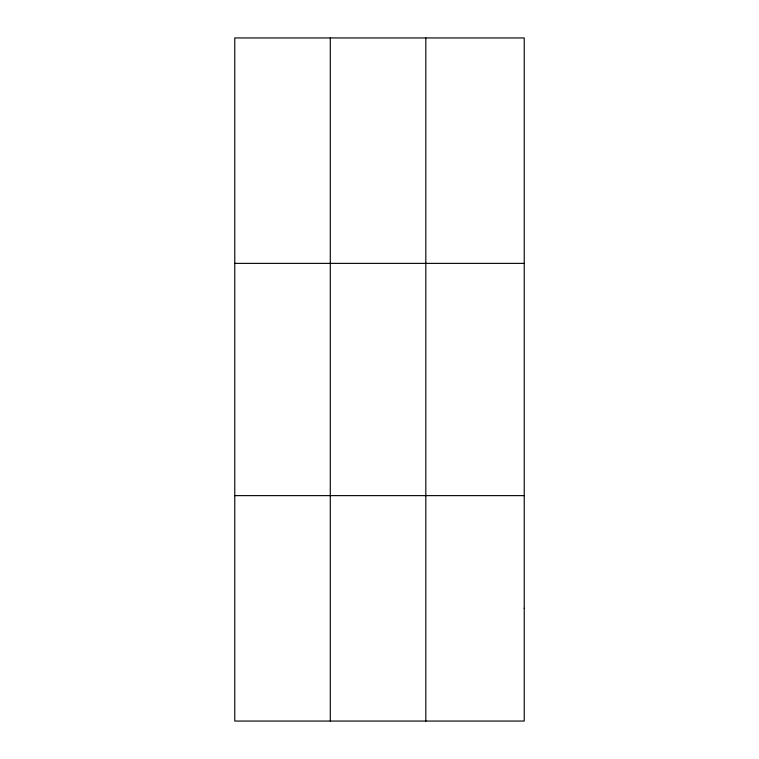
<?xml version="1.0" encoding="UTF-8"?>
<svg xmlns="http://www.w3.org/2000/svg" width="759" height="759" viewBox="0 0 759 759"><rect width="100%" height="100%" fill="white"/><g stroke="black" fill="none" stroke-linecap="round" stroke-linejoin="round"><path stroke-width="1.14" d="M330.288 37.95L330.288 721.05M425.818 37.95L425.818 721.05M234.768 263.373L524.232 263.373M234.768 495.627L524.232 495.627M524.232 608.339L524.232 721.05L234.768 721.05L234.768 37.95L524.232 37.95L524.232 608.339"/></g></svg>
